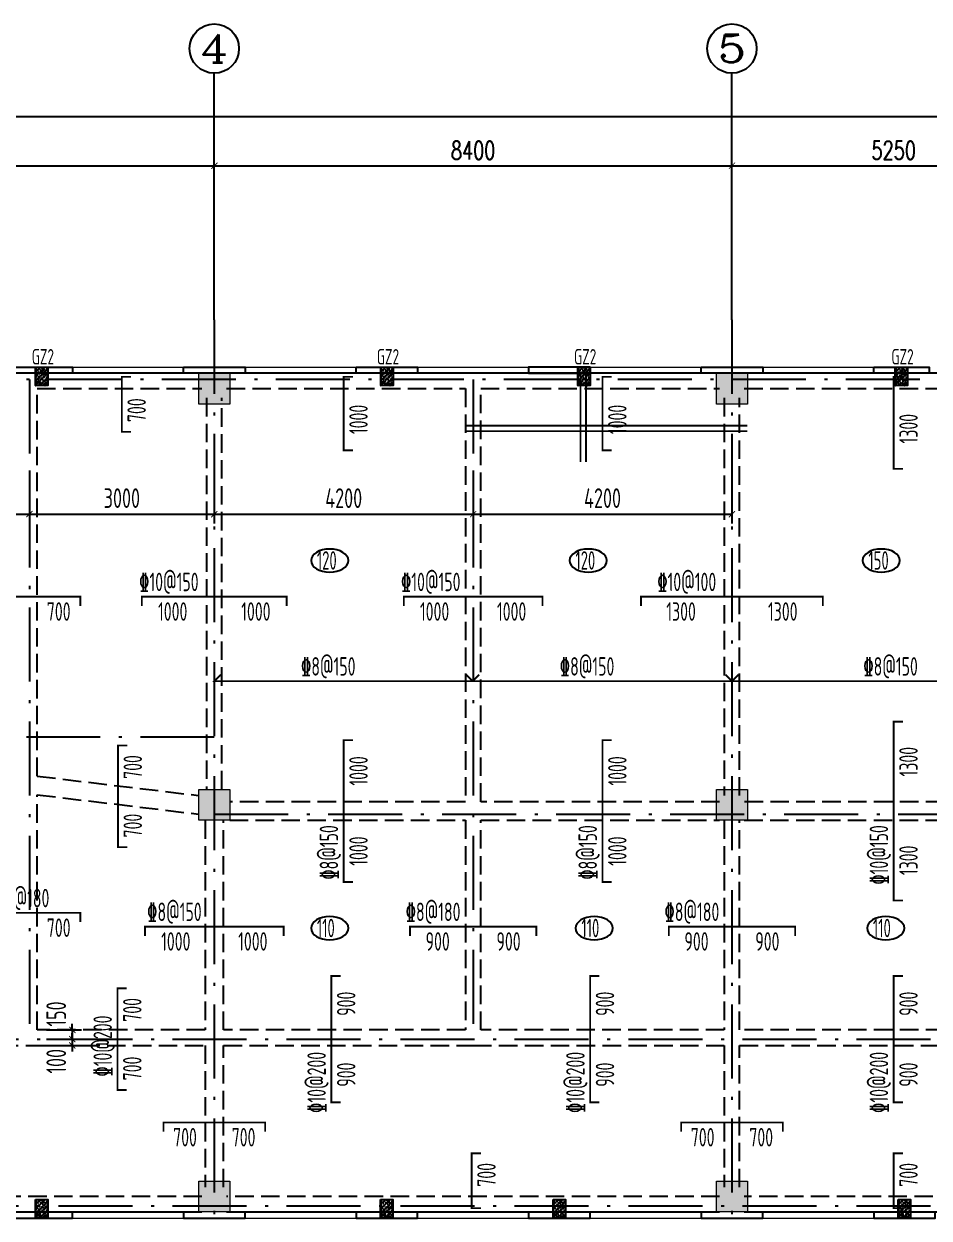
# Model space of a CAD drawing. Extents: x 169490 to 7584583, y -2399407 to 1374371.
# Drawn here: x 621906 to 636596, y 660840 to 680206 of the extents above; entities that cross this region are included whole.
import ezdxf
from ezdxf.enums import TextEntityAlignment as Align

# ---------------------------------------------------------------- set-up
doc = ezdxf.new("R2010")
doc.units = 0
doc.header["$LTSCALE"] = 100
for name, pattern in [('CENTER', [8, 5, -1, 1, -1]), ('D3轴线点划线', [18.5, 12, -3, 0.5, -3]), ('H3普通虚线', [4.2, 3, -1.2])]:
    doc.linetypes.add(name, pattern=pattern)
doc.layers.get('0').update_dxf_attribs({"linetype": 'CONTINUOUS'})
doc.layers.get('DEFPOINTS').update_dxf_attribs({"linetype": 'CONTINUOUS'})
for name, color, linetype in [('AXIS', 3, 'CONTINUOUS'), ('AXIS_TEXT', 4, 'CONTINUOUS'), ('C-AXIS(轴号)', 3, 'CONTINUOUS'), ('C-AXIS-T(字)', 7, 'CONTINUOUS'), ('C-DOTE', 8, 'D3轴线点划线'), ('FSK_FREIN', 2, 'CONTINUOUS'), ('FSK_FTEXT', 4, 'CONTINUOUS'), ('FSK_ZREIN', 1, 'CONTINUOUS'), ('FSK_ZTEXT', 3, 'CONTINUOUS'), ('GJ', 6, 'CONTINUOUS'), ('GZ', 220, 'CENTER'), ('S-BEAM-LINE1', 4, 'CONTINUOUS'), ('S-BEAM-LINE2', 4, 'H3普通虚线'), ('S-COLU-HATCH', 251, 'CONTINUOUS'), ('S-SLAB-DIM', 92, 'CONTINUOUS'), ('板厚度', 2, 'CONTINUOUS'), ('线脚', 30, 'CONTINUOUS')]:
    doc.layers.add(name, color=color, linetype=linetype)
doc.layers.add('S-COLU-LINE1', color=6, linetype='CONTINUOUS', lineweight=18)
doc.layers.add('平面-看线', color=45, linetype='CONTINUOUS', lineweight=15)
doc.styles.add('_TCH_AXIS', font='COMPLEX', dxfattribs={"bigfont": 'GBCBIG'})
doc.styles.add('_TCH_DIM_T3', font='SIMPLEX.shx', dxfattribs={"width": 0.705882, "bigfont": 'GBCBIG.shx'})
doc.styles.add('BW_Rein', font='Tssdeng.shx', dxfattribs={"width": 0.7, "bigfont": 'hztxt.shx'})
doc.styles.add('COMPLEX', font='COMPLEX')
doc.styles.add('TSSD_Bold', font='tssdeng2.shx', dxfattribs={"width": 0.7, "bigfont": 'china.shx'})
doc.styles.add('TSSD_Dimension', font='Tssdeng.shx', dxfattribs={"width": 0.7, "bigfont": 'tssdchn.shx'})
doc.styles.add('TSSD_REIN', font='tssdeng.shx', dxfattribs={"width": 0.7, "bigfont": 'hztxt.shx'})
doc.dimstyles.new('_TCH_ARCH&&100', dxfattribs={"dimtxt": 297.5, "dimasz": 100, "dimexe": 250, "dimexo": 300, "dimgap": 100, "dimtad": 1, "dimdec": 0, "dimzin": 0, "dimdsep": 46, "dimtxsty": '_TCH_DIM_T3', "dimblk": 'ARCHTICK', "dimcen": 0.09, "dimclrt": 7, "dimazin": 2, "dimtfac": 1, "dimtdec": 0, "dimtix": 1, "dimtmove": 2, "dimatfit": 3, "dimfxl": 1, "dimtolj": 1, "dimtzin": 0, "dimarcsym": 0})
doc.dimstyles.new('TSSD_100_100$0', dxfattribs={"dimtxt": 320, "dimasz": 100, "dimexe": 150, "dimexo": 150, "dimgap": 100, "dimtad": 1, "dimdec": 0, "dimzin": 0, "dimdsep": 46, "dimtxsty": 'TSSD_Dimension', "dimblk": 'ARCHTICK', "dimcen": 0, "dimclrt": 7, "dimadec": 1, "dimazin": 0, "dimtfac": 1, "dimtdec": 0, "dimtix": 1, "dimtmove": 2, "dimatfit": 3, "dimldrblk": '_TSDBK', "dimfxl": 1, "dimtolj": 1, "dimtzin": 0, "dimarcsym": 0})

# ---------------------------------------------------------------- blocks, each defined once
blk = doc.blocks.new('_ARCHTICK')
at = {"const_width": 0.15}
blk.add_lwpolyline([(-0.5, -0.5), (0.5, 0.5)], dxfattribs=at)
blk = doc.blocks.new('*D1370')
at = {"layer": 'AXIS', "color": 0, "lineweight": -2, "transparency": 16777216}
for p, q in [((607996, 675706), (607996, 678956)), ((679896, 675706), (679896, 678956)), ((607996, 678706), (679896, 678706))]:
    blk.add_line(p, q, dxfattribs=at)
at = {"layer": 'DEFPOINTS', "color": 0, "transparency": 16777216}
for p in [(679896, 678706), (607996, 675406), (679896, 675406)]:
    blk.add_point(p, dxfattribs=at)
at = {"layer": 'AXIS', "color": 0, "lineweight": -2, "transparency": 16777216, "xscale": 100, "yscale": 100, "zscale": 100, "rotation": 180}
blk.add_blockref('_ARCHTICK', (607996, 678706), dxfattribs=at)
at = {"layer": 'AXIS', "color": 0, "lineweight": -2, "transparency": 16777216, "xscale": 100, "yscale": 100, "zscale": 100}
blk.add_blockref('_ARCHTICK', (679896, 678706), dxfattribs=at)
at = {"layer": 'AXIS', "color": 7, "transparency": 16777216, "insert": (643946, 678955), "char_height": 297.5, "attachment_point": 5, "style": '_TCH_DIM_T3'}
blk.add_mtext('\\A1;71900', dxfattribs=at)
blk = doc.blocks.new('*D1373')
at = {"layer": 'AXIS', "color": 0, "lineweight": -2, "transparency": 16777216}
for p, q in [((616596, 675706), (616596, 678156)), ((624996, 675706), (624996, 678156)), ((616596, 677906), (624996, 677906))]:
    blk.add_line(p, q, dxfattribs=at)
at = {"layer": 'DEFPOINTS', "color": 0, "transparency": 16777216}
for p in [(624996, 677906), (616596, 675406), (624996, 675406)]:
    blk.add_point(p, dxfattribs=at)
at = {"layer": 'AXIS', "color": 0, "lineweight": -2, "transparency": 16777216, "xscale": 100, "yscale": 100, "zscale": 100, "rotation": 180}
blk.add_blockref('_ARCHTICK', (616596, 677906), dxfattribs=at)
at = {"layer": 'AXIS', "color": 0, "lineweight": -2, "transparency": 16777216, "xscale": 100, "yscale": 100, "zscale": 100}
blk.add_blockref('_ARCHTICK', (624996, 677906), dxfattribs=at)
at = {"layer": 'AXIS', "color": 7, "transparency": 16777216, "insert": (620796, 678155), "char_height": 297.5, "attachment_point": 5, "style": '_TCH_DIM_T3'}
blk.add_mtext('\\A1;8400', dxfattribs=at)
blk = doc.blocks.new('*D1374')
at = {"layer": 'AXIS', "color": 0, "lineweight": -2, "transparency": 16777216}
for p, q in [((624996, 675706), (624996, 678156)), ((633396, 675706), (633396, 678156)), ((624996, 677906), (633396, 677906))]:
    blk.add_line(p, q, dxfattribs=at)
at = {"layer": 'DEFPOINTS', "color": 0, "transparency": 16777216}
for p in [(633396, 677906), (624996, 675406), (633396, 675406)]:
    blk.add_point(p, dxfattribs=at)
at = {"layer": 'AXIS', "color": 0, "lineweight": -2, "transparency": 16777216, "xscale": 100, "yscale": 100, "zscale": 100, "rotation": 180}
blk.add_blockref('_ARCHTICK', (624996, 677906), dxfattribs=at)
at = {"layer": 'AXIS', "color": 0, "lineweight": -2, "transparency": 16777216, "xscale": 100, "yscale": 100, "zscale": 100}
blk.add_blockref('_ARCHTICK', (633396, 677906), dxfattribs=at)
at = {"layer": 'AXIS', "color": 7, "transparency": 16777216, "insert": (629196, 678155), "char_height": 297.5, "attachment_point": 5, "style": '_TCH_DIM_T3'}
blk.add_mtext('\\A1;8400', dxfattribs=at)
blk = doc.blocks.new('*D1375')
at = {"layer": 'AXIS', "color": 0, "lineweight": -2, "transparency": 16777216}
for p, q in [((633396, 675706), (633396, 678156)), ((638646, 675706), (638646, 678156)), ((633396, 677906), (638646, 677906))]:
    blk.add_line(p, q, dxfattribs=at)
at = {"layer": 'DEFPOINTS', "color": 0, "transparency": 16777216}
for p in [(638646, 677906), (633396, 675406), (638646, 675406)]:
    blk.add_point(p, dxfattribs=at)
at = {"layer": 'AXIS', "color": 0, "lineweight": -2, "transparency": 16777216, "xscale": 100, "yscale": 100, "zscale": 100, "rotation": 180}
blk.add_blockref('_ARCHTICK', (633396, 677906), dxfattribs=at)
at = {"layer": 'AXIS', "color": 0, "lineweight": -2, "transparency": 16777216, "xscale": 100, "yscale": 100, "zscale": 100}
blk.add_blockref('_ARCHTICK', (638646, 677906), dxfattribs=at)
at = {"layer": 'AXIS', "color": 7, "transparency": 16777216, "insert": (636021, 678155), "char_height": 297.5, "attachment_point": 5, "style": '_TCH_DIM_T3'}
blk.add_mtext('\\A1;5250', dxfattribs=at)
blk = doc.blocks.new('_AXISO')
blk.add_circle((0, 0), 0.5)
at = {"layer": 'AXIS_TEXT', "style": 'COMPLEX', "width": 1.041667}
blk.add_attdef('A', text='', height=0.56, dxfattribs=at).set_placement((-0.25, -0.28), (0.25, -0.28), align=Align.FIT)
blk = doc.blocks.new('*D1419')
at = {"layer": 'DEFPOINTS', "color": 0, "ltscale": 10, "transparency": 16777216}
for p in [(622121, 663742), (622121, 663642), (622691, 663642)]:
    blk.add_point(p, dxfattribs=at)
at = {"layer": 'S-SLAB-DIM', "color": 0, "lineweight": -2, "ltscale": 10, "transparency": 16777216}
for p, q in [((622271, 663742), (622841, 663742)), ((622691, 663742), (622691, 663842)), ((622691, 663742), (622691, 663642)), ((622271, 663642), (622841, 663642)), ((622691, 663642), (622691, 663542))]:
    blk.add_line(p, q, dxfattribs=at)
at = {"layer": 'S-SLAB-DIM', "color": 0, "lineweight": -2, "ltscale": 10, "transparency": 16777216, "xscale": 100, "yscale": 100, "zscale": 100}
for p, rotation in [((622691, 663742), 270), ((622691, 663642), 90)]:
    blk.add_blockref('_ARCHTICK', p, dxfattribs=dict(at, rotation=rotation))
at = {"layer": 'S-SLAB-DIM', "color": 7, "ltscale": 10, "transparency": 16777216, "insert": (622431, 663384), "char_height": 320, "attachment_point": 5, "rotation": 90, "style": 'TSSD_Dimension'}
blk.add_mtext('\\A1;100', dxfattribs=at)
blk = doc.blocks.new('_TSDBK')
blk.add_line((-1, 0), (0, 0))
at = {"const_width": 0.5}
blk.add_lwpolyline([(-0.7, -0.7), (0.7, 0.7)], dxfattribs=at)
blk = doc.blocks.new('*D1420')
at = {"layer": 'DEFPOINTS', "color": 0, "ltscale": 10, "transparency": 16777216}
for p in [(622121, 663892), (622121, 663742), (622691, 663742)]:
    blk.add_point(p, dxfattribs=at)
at = {"layer": 'S-SLAB-DIM', "color": 0, "lineweight": -2, "ltscale": 10, "transparency": 16777216}
for p, q in [((622271, 663892), (622841, 663892)), ((622691, 663892), (622691, 663992)), ((622691, 663892), (622691, 663742)), ((622271, 663742), (622841, 663742)), ((622691, 663742), (622691, 663642))]:
    blk.add_line(p, q, dxfattribs=at)
at = {"layer": 'S-SLAB-DIM', "color": 0, "lineweight": -2, "ltscale": 10, "transparency": 16777216, "xscale": 100, "yscale": 100, "zscale": 100}
for p, rotation in [((622691, 663892), 270), ((622691, 663742), 90)]:
    blk.add_blockref('_ARCHTICK', p, dxfattribs=dict(at, rotation=rotation))
at = {"layer": 'S-SLAB-DIM', "color": 7, "ltscale": 10, "transparency": 16777216, "insert": (622431, 664150), "char_height": 320, "attachment_point": 5, "rotation": 90, "style": 'TSSD_Dimension'}
blk.add_mtext('\\A1;150', dxfattribs=at)
blk = doc.blocks.new('*D1421')
at = {"layer": 'DEFPOINTS', "color": 0, "ltscale": 10, "transparency": 16777216}
for p in [(629196, 673113), (633396, 673113), (633396, 672255)]:
    blk.add_point(p, dxfattribs=at)
at = {"layer": 'S-SLAB-DIM', "color": 0, "lineweight": -2, "ltscale": 10, "transparency": 16777216}
for p, q in [((629196, 672963), (629196, 672105)), ((633396, 672963), (633396, 672105)), ((629196, 672255), (633396, 672255))]:
    blk.add_line(p, q, dxfattribs=at)
at = {"layer": 'S-SLAB-DIM', "color": 0, "lineweight": -2, "ltscale": 10, "transparency": 16777216, "xscale": 100, "yscale": 100, "zscale": 100, "rotation": 180}
blk.add_blockref('_ARCHTICK', (629196, 672255), dxfattribs=at)
at = {"layer": 'S-SLAB-DIM', "color": 0, "lineweight": -2, "ltscale": 10, "transparency": 16777216, "xscale": 100, "yscale": 100, "zscale": 100}
blk.add_blockref('_ARCHTICK', (633396, 672255), dxfattribs=at)
at = {"layer": 'S-SLAB-DIM', "color": 7, "ltscale": 10, "transparency": 16777216, "insert": (631296, 672515), "char_height": 320, "attachment_point": 5, "style": 'TSSD_Dimension'}
blk.add_mtext('\\A1;4200', dxfattribs=at)
blk = doc.blocks.new('*D1422')
at = {"layer": 'DEFPOINTS', "color": 0, "ltscale": 10, "transparency": 16777216}
for p in [(624996, 673113), (629196, 673113), (629196, 672255)]:
    blk.add_point(p, dxfattribs=at)
at = {"layer": 'S-SLAB-DIM', "color": 0, "lineweight": -2, "ltscale": 10, "transparency": 16777216}
for p, q in [((624996, 672963), (624996, 672105)), ((629196, 672963), (629196, 672105)), ((624996, 672255), (629196, 672255))]:
    blk.add_line(p, q, dxfattribs=at)
at = {"layer": 'S-SLAB-DIM', "color": 0, "lineweight": -2, "ltscale": 10, "transparency": 16777216, "xscale": 100, "yscale": 100, "zscale": 100, "rotation": 180}
blk.add_blockref('_ARCHTICK', (624996, 672255), dxfattribs=at)
at = {"layer": 'S-SLAB-DIM', "color": 0, "lineweight": -2, "ltscale": 10, "transparency": 16777216, "xscale": 100, "yscale": 100, "zscale": 100}
blk.add_blockref('_ARCHTICK', (629196, 672255), dxfattribs=at)
at = {"layer": 'S-SLAB-DIM', "color": 7, "ltscale": 10, "transparency": 16777216, "insert": (627096, 672515), "char_height": 320, "attachment_point": 5, "style": 'TSSD_Dimension'}
blk.add_mtext('\\A1;4200', dxfattribs=at)
blk = doc.blocks.new('*D1423')
at = {"layer": 'DEFPOINTS', "color": 0, "ltscale": 10, "transparency": 16777216}
for p in [(621996, 673113), (624996, 673113), (624996, 672255)]:
    blk.add_point(p, dxfattribs=at)
at = {"layer": 'S-SLAB-DIM', "color": 0, "lineweight": -2, "ltscale": 10, "transparency": 16777216}
for p, q in [((621996, 672963), (621996, 672105)), ((624996, 672963), (624996, 672105)), ((621996, 672255), (624996, 672255))]:
    blk.add_line(p, q, dxfattribs=at)
at = {"layer": 'S-SLAB-DIM', "color": 0, "lineweight": -2, "ltscale": 10, "transparency": 16777216, "xscale": 100, "yscale": 100, "zscale": 100, "rotation": 180}
blk.add_blockref('_ARCHTICK', (621996, 672255), dxfattribs=at)
at = {"layer": 'S-SLAB-DIM', "color": 0, "lineweight": -2, "ltscale": 10, "transparency": 16777216, "xscale": 100, "yscale": 100, "zscale": 100}
blk.add_blockref('_ARCHTICK', (624996, 672255), dxfattribs=at)
at = {"layer": 'S-SLAB-DIM', "color": 7, "ltscale": 10, "transparency": 16777216, "insert": (623496, 672515), "char_height": 320, "attachment_point": 5, "style": 'TSSD_Dimension'}
blk.add_mtext('\\A1;3000', dxfattribs=at)
blk = doc.blocks.new('*D1424')
at = {"layer": 'DEFPOINTS', "color": 0, "ltscale": 10, "transparency": 16777216}
for p in [(618996, 673113), (621996, 673113), (621996, 672255)]:
    blk.add_point(p, dxfattribs=at)
at = {"layer": 'S-SLAB-DIM', "color": 0, "lineweight": -2, "ltscale": 10, "transparency": 16777216}
for p, q in [((618996, 672963), (618996, 672105)), ((621996, 672963), (621996, 672105)), ((618996, 672255), (621996, 672255))]:
    blk.add_line(p, q, dxfattribs=at)
at = {"layer": 'S-SLAB-DIM', "color": 0, "lineweight": -2, "ltscale": 10, "transparency": 16777216, "xscale": 100, "yscale": 100, "zscale": 100, "rotation": 180}
blk.add_blockref('_ARCHTICK', (618996, 672255), dxfattribs=at)
at = {"layer": 'S-SLAB-DIM', "color": 0, "lineweight": -2, "ltscale": 10, "transparency": 16777216, "xscale": 100, "yscale": 100, "zscale": 100}
blk.add_blockref('_ARCHTICK', (621996, 672255), dxfattribs=at)
at = {"layer": 'S-SLAB-DIM', "color": 7, "ltscale": 10, "transparency": 16777216, "insert": (620496, 672515), "char_height": 320, "attachment_point": 5, "style": 'TSSD_Dimension'}
blk.add_mtext('\\A1;3000', dxfattribs=at)

msp = doc.modelspace()

# ---------------------------------------------------------------- hatches: boundary and pattern name
at = {"layer": 'GZ', "linetype": 'ByBlock'}
h = msp.add_hatch(dxfattribs=at)
h.set_pattern_fill('ARMORED', color=2, scale=10, style=0)
h.set_pattern_definition([(50, (-1022525.9, 1152247.05), (71.7260183, -6.2752135), [7.5, -82.5]), (355, (-1022525.9, 1152247.05), (-13.8751334, 75.2192134), [6, -66]), (100.4514, (-1022519.92, 1152246.53), (57.8509382, 68.9439542), [6.374019, -70.1142112]), (46.1842, (-1022525.9, 1152267.05), (106.724105, -16.5519014), [11.25, -123.75]), (96.6356, (-1022517, 1152265.67), (93.4662706, 97.411787), [9.561029, -105.1713]), (351.1842, (-1022525.9, 1152267.05), (93.4661945, 97.41186), [9, -99]), (21, (-1022515.9, 1152262.05), (59.6907052, -40.261889), [7.5, -82.5]), (326, (-1022515.9, 1152262.05), (24.3315332, 72.5150045), [6, -66]), (71.4514, (-1022510.924, 1152258.696), (84.0222629, 32.2530497), [6.374019, -70.1142112]), (37.5, (-1022525.898, 1152247.052), (1.21598553, 33.2893854), [0, -65.2, 0, -67, 0, -66.25]), (7.5, (-1022525.898, 1152247.05), (26.30695374, 39.4411712), [0, -38.2, 0, -63.7, 0, -25.25]), (327.5, (-1022548.198, 1152247.052), (53.3822436, -2.25548717), [0, -25, 0, -78, 0, -103.5]), (317.5, (-1022558.2, 1152247.05), (58.3186169, 10.0104982), [0, -32.5, 0, -51.8, 0, -73.5]), (45, (-1022525.9, 1152247.05), (-35.355339, 35.355339), [])])
h.paths.add_polyline_path([(622095.7, 674641.7), (622095.7, 674341.7), (622295.7, 674341.7), (622295.7, 674641.7)])
h = msp.add_hatch(dxfattribs=at)
h.set_pattern_fill('ARMORED', color=2, scale=10, style=0)
h.set_pattern_definition([(50, (-1016925.9, 1152247.05), (71.7260183, -6.2752135), [7.5, -82.5]), (355, (-1016925.9, 1152247.05), (-13.8751334, 75.2192134), [6, -66]), (100.4514, (-1016919.92, 1152246.53), (57.8509382, 68.9439542), [6.374019, -70.1142112]), (46.1842, (-1016925.9, 1152267.05), (106.724105, -16.5519014), [11.25, -123.75]), (96.6356, (-1016917, 1152265.67), (93.4662706, 97.411787), [9.561029, -105.1713]), (351.1842, (-1016925.9, 1152267.05), (93.4661945, 97.41186), [9, -99]), (21, (-1016915.9, 1152262.05), (59.6907052, -40.261889), [7.5, -82.5]), (326, (-1016915.9, 1152262.05), (24.3315332, 72.5150045), [6, -66]), (71.4514, (-1016910.924, 1152258.696), (84.0222629, 32.2530497), [6.374019, -70.1142112]), (37.5, (-1016925.898, 1152247.052), (1.21598553, 33.2893854), [0, -65.2, 0, -67, 0, -66.25]), (7.5, (-1016925.898, 1152247.05), (26.30695374, 39.4411712), [0, -38.2, 0, -63.7, 0, -25.25]), (327.5, (-1016948.198, 1152247.052), (53.3822436, -2.25548717), [0, -25, 0, -78, 0, -103.5]), (317.5, (-1016958.2, 1152247.05), (58.3186169, 10.0104982), [0, -32.5, 0, -51.8, 0, -73.5]), (45, (-1016925.9, 1152247.05), (-35.355339, 35.355339), [])])
h.paths.add_polyline_path([(627695.7, 674641.7), (627695.7, 674341.7), (627895.7, 674341.7), (627895.7, 674641.7)])
h = msp.add_hatch(dxfattribs=at)
h.set_pattern_fill('ARMORED', color=2, scale=10, style=0)
h.set_pattern_definition([(50, (-1013725.843, 1152247.05), (71.7260183, -6.2752135), [7.5, -82.5]), (355, (-1013725.84, 1152247.05), (-13.8751334, 75.2192134), [6, -66]), (100.4514, (-1013719.866, 1152246.53), (57.8509382, 68.9439542), [6.374019, -70.1142112]), (46.1842, (-1013725.84, 1152267.05), (106.724105, -16.5519014), [11.25, -123.75]), (96.6356, (-1013716.95, 1152265.67), (93.4662706, 97.411787), [9.561029, -105.1713]), (351.1842, (-1013725.84, 1152267.05), (93.4661945, 97.41186), [9, -99]), (21, (-1013715.843, 1152262.05), (59.6907052, -40.261889), [7.5, -82.5]), (326, (-1013715.84, 1152262.05), (24.3315332, 72.5150045), [6, -66]), (71.4514, (-1013710.87, 1152258.696), (84.0222629, 32.2530497), [6.374019, -70.1142112]), (37.5, (-1013725.843, 1152247.052), (1.21598553, 33.2893854), [0, -65.2, 0, -67, 0, -66.25]), (7.5, (-1013725.843, 1152247.05), (26.30695374, 39.4411712), [0, -38.2, 0, -63.7, 0, -25.25]), (327.5, (-1013748.143, 1152247.052), (53.3822436, -2.25548717), [0, -25, 0, -78, 0, -103.5]), (317.5, (-1013758.143, 1152247.05), (58.3186169, 10.0104982), [0, -32.5, 0, -51.8, 0, -73.5]), (45, (-1013725.843, 1152247.05), (-35.355339, 35.355339), [])])
h.paths.add_polyline_path([(630895.8, 674641.7), (630895.8, 674341.7), (631095.8, 674341.7), (631095.8, 674641.7)])
h = msp.add_hatch(dxfattribs=at)
h.set_pattern_fill('ARMORED', color=2, scale=10, style=0)
h.set_pattern_definition([(50, (-1008575.9, 1152247.05), (71.7260183, -6.2752135), [7.5, -82.5]), (355, (-1008575.9, 1152247.05), (-13.8751334, 75.2192134), [6, -66]), (100.4514, (-1008569.92, 1152246.53), (57.8509382, 68.9439542), [6.374019, -70.1142112]), (46.1842, (-1008575.9, 1152267.05), (106.724105, -16.5519014), [11.25, -123.75]), (96.6356, (-1008567, 1152265.67), (93.4662706, 97.411787), [9.561029, -105.1713]), (351.1842, (-1008575.9, 1152267.05), (93.4661945, 97.41186), [9, -99]), (21, (-1008565.9, 1152262.05), (59.6907052, -40.261889), [7.5, -82.5]), (326, (-1008565.9, 1152262.05), (24.3315332, 72.5150045), [6, -66]), (71.4514, (-1008560.924, 1152258.696), (84.0222629, 32.2530497), [6.374019, -70.1142112]), (37.5, (-1008575.898, 1152247.052), (1.21598553, 33.2893854), [0, -65.2, 0, -67, 0, -66.25]), (7.5, (-1008575.898, 1152247.05), (26.30695374, 39.4411712), [0, -38.2, 0, -63.7, 0, -25.25]), (327.5, (-1008598.198, 1152247.052), (53.3822436, -2.25548717), [0, -25, 0, -78, 0, -103.5]), (317.5, (-1008608.2, 1152247.05), (58.3186169, 10.0104982), [0, -32.5, 0, -51.8, 0, -73.5]), (45, (-1008575.9, 1152247.05), (-35.355339, 35.355339), [])])
h.paths.add_polyline_path([(636045.7, 674641.7), (636045.7, 674341.7), (636245.7, 674341.7), (636245.7, 674641.7)])
h = msp.add_hatch(dxfattribs=at)
h.set_pattern_fill('ARMORED', color=2, scale=10, style=0)
h.set_pattern_definition([(50, (-1022525.9, 1138747.05), (71.7260183, -6.2752135), [7.5, -82.5]), (355, (-1022525.9, 1138747.05), (-13.8751334, 75.2192134), [6, -66]), (100.4514, (-1022519.92, 1138746.53), (57.8509382, 68.9439542), [6.374019, -70.1142112]), (46.1842, (-1022525.9, 1138767.05), (106.724105, -16.5519014), [11.25, -123.75]), (96.6356, (-1022517, 1138765.67), (93.4662706, 97.411787), [9.561029, -105.1713]), (351.1842, (-1022525.9, 1138767.05), (93.4661945, 97.41186), [9, -99]), (21, (-1022515.9, 1138762.05), (59.6907052, -40.261889), [7.5, -82.5]), (326, (-1022515.9, 1138762.05), (24.3315332, 72.5150045), [6, -66]), (71.4514, (-1022510.924, 1138758.696), (84.0222629, 32.2530497), [6.374019, -70.1142112]), (37.5, (-1022525.898, 1138747.052), (1.21598553, 33.2893854), [0, -65.2, 0, -67, 0, -66.25]), (7.5, (-1022525.898, 1138747.05), (26.30695374, 39.4411712), [0, -38.2, 0, -63.7, 0, -25.25]), (327.5, (-1022548.198, 1138747.052), (53.3822436, -2.25548717), [0, -25, 0, -78, 0, -103.5]), (317.5, (-1022558.2, 1138747.05), (58.3186169, 10.0104982), [0, -32.5, 0, -51.8, 0, -73.5]), (45, (-1022525.9, 1138747.05), (-35.355339, 35.355339), [])])
h.paths.add_polyline_path([(622095.7, 661141.7), (622095.7, 660841.7), (622295.7, 660841.7), (622295.7, 661141.7)])
h = msp.add_hatch(dxfattribs=at)
h.set_pattern_fill('ARMORED', color=2, scale=10, style=0)
h.set_pattern_definition([(50, (-1016926.12, 1138747.05), (71.7260183, -6.2752135), [7.5, -82.5]), (355, (-1016926.12, 1138747.05), (-13.8751334, 75.2192134), [6, -66]), (100.4514, (-1016920.14, 1138746.53), (57.8509382, 68.9439542), [6.374019, -70.1142112]), (46.1842, (-1016926.12, 1138767.05), (106.724105, -16.5519014), [11.25, -123.75]), (96.6356, (-1016917.23, 1138765.67), (93.4662706, 97.411787), [9.561029, -105.1713]), (351.1842, (-1016926.12, 1138767.05), (93.4661945, 97.41186), [9, -99]), (21, (-1016916.12, 1138762.05), (59.6907052, -40.261889), [7.5, -82.5]), (326, (-1016916.12, 1138762.05), (24.3315332, 72.5150045), [6, -66]), (71.4514, (-1016911.145, 1138758.696), (84.0222629, 32.2530497), [6.374019, -70.1142112]), (37.5, (-1016926.12, 1138747.052), (1.21598553, 33.2893854), [0, -65.2, 0, -67, 0, -66.25]), (7.5, (-1016926.12, 1138747.05), (26.30695374, 39.4411712), [0, -38.2, 0, -63.7, 0, -25.25]), (327.5, (-1016948.42, 1138747.052), (53.3822436, -2.25548717), [0, -25, 0, -78, 0, -103.5]), (317.5, (-1016958.42, 1138747.05), (58.3186169, 10.0104982), [0, -32.5, 0, -51.8, 0, -73.5]), (45, (-1016926.12, 1138747.05), (-35.355339, 35.355339), [])])
h.paths.add_polyline_path([(627695.5, 661141.7), (627695.5, 660841.7), (627895.5, 660841.7), (627895.5, 661141.7)])
h = msp.add_hatch(dxfattribs=at)
h.set_pattern_fill('ARMORED', color=2, scale=10, style=0)
h.set_pattern_definition([(50, (-1014126.11, 1138747.05), (71.7260183, -6.2752135), [7.5, -82.5]), (355, (-1014126.11, 1138747.05), (-13.8751334, 75.2192134), [6, -66]), (100.4514, (-1014120.13, 1138746.53), (57.8509382, 68.9439542), [6.374019, -70.1142112]), (46.1842, (-1014126.11, 1138767.05), (106.724105, -16.5519014), [11.25, -123.75]), (96.6356, (-1014117.22, 1138765.67), (93.4662706, 97.411787), [9.561029, -105.1713]), (351.1842, (-1014126.11, 1138767.05), (93.4661945, 97.41186), [9, -99]), (21, (-1014116.11, 1138762.05), (59.6907052, -40.261889), [7.5, -82.5]), (326, (-1014116.11, 1138762.05), (24.3315332, 72.5150045), [6, -66]), (71.4514, (-1014111.136, 1138758.696), (84.0222629, 32.2530497), [6.374019, -70.1142112]), (37.5, (-1014126.11, 1138747.052), (1.21598553, 33.2893854), [0, -65.2, 0, -67, 0, -66.25]), (7.5, (-1014126.11, 1138747.05), (26.30695374, 39.4411712), [0, -38.2, 0, -63.7, 0, -25.25]), (327.5, (-1014148.41, 1138747.052), (53.3822436, -2.25548717), [0, -25, 0, -78, 0, -103.5]), (317.5, (-1014158.41, 1138747.05), (58.3186169, 10.0104982), [0, -32.5, 0, -51.8, 0, -73.5]), (45, (-1014126.11, 1138747.05), (-35.355339, 35.355339), [])])
h.paths.add_polyline_path([(630495.5, 661141.7), (630495.5, 660841.7), (630695.5, 660841.7), (630695.5, 661141.7)])
h = msp.add_hatch(dxfattribs=at)
h.set_pattern_fill('ARMORED', color=2, scale=10, style=0)
h.set_pattern_definition([(50, (-1008525.9, 1138747.05), (71.7260183, -6.2752135), [7.5, -82.5]), (355, (-1008525.9, 1138747.05), (-13.8751334, 75.2192134), [6, -66]), (100.4514, (-1008519.92, 1138746.53), (57.8509382, 68.9439542), [6.374019, -70.1142112]), (46.1842, (-1008525.9, 1138767.05), (106.724105, -16.5519014), [11.25, -123.75]), (96.6356, (-1008517, 1138765.67), (93.4662706, 97.411787), [9.561029, -105.1713]), (351.1842, (-1008525.9, 1138767.05), (93.4661945, 97.41186), [9, -99]), (21, (-1008515.9, 1138762.05), (59.6907052, -40.261889), [7.5, -82.5]), (326, (-1008515.9, 1138762.05), (24.3315332, 72.5150045), [6, -66]), (71.4514, (-1008510.924, 1138758.696), (84.0222629, 32.2530497), [6.374019, -70.1142112]), (37.5, (-1008525.898, 1138747.052), (1.21598553, 33.2893854), [0, -65.2, 0, -67, 0, -66.25]), (7.5, (-1008525.898, 1138747.05), (26.30695374, 39.4411712), [0, -38.2, 0, -63.7, 0, -25.25]), (327.5, (-1008548.198, 1138747.052), (53.3822436, -2.25548717), [0, -25, 0, -78, 0, -103.5]), (317.5, (-1008558.2, 1138747.05), (58.3186169, 10.0104982), [0, -32.5, 0, -51.8, 0, -73.5]), (45, (-1008525.9, 1138747.05), (-35.355339, 35.355339), [])])
h.paths.add_polyline_path([(636095.7, 661141.7), (636095.7, 660841.7), (636295.7, 660841.7), (636295.7, 661141.7)])
at = {"layer": 'S-COLU-HATCH', "ltscale": 10}
h = msp.add_hatch(color=256, dxfattribs=at)
h.dxf.hatch_style = 1
h.paths.add_polyline_path([(624745.7, 674541.7), (625245.7, 674541.7), (625245.7, 674041.7), (624745.7, 674041.7)])
h = msp.add_hatch(color=256, dxfattribs=at)
h.dxf.hatch_style = 1
h.paths.add_polyline_path([(633145.7, 674541.7), (633645.7, 674541.7), (633645.7, 674041.7), (633145.7, 674041.7)])
h = msp.add_hatch(color=256, dxfattribs=at)
h.dxf.hatch_style = 1
h.paths.add_polyline_path([(624745.7, 667791.7), (625245.7, 667791.7), (625245.7, 667291.7), (624745.7, 667291.7)])
h = msp.add_hatch(color=256, dxfattribs=at)
h.dxf.hatch_style = 1
h.paths.add_polyline_path([(633145.7, 667791.7), (633645.7, 667791.7), (633645.7, 667291.7), (633145.7, 667291.7)])
h = msp.add_hatch(color=256, dxfattribs=at)
h.dxf.hatch_style = 1
h.paths.add_polyline_path([(624745.7, 661441.7), (625245.7, 661441.7), (625245.7, 660941.7), (624745.7, 660941.7)])
h = msp.add_hatch(color=256, dxfattribs=at)
h.dxf.hatch_style = 1
h.paths.add_polyline_path([(633145.7, 661441.7), (633645.7, 661441.7), (633645.7, 660941.7), (633145.7, 660941.7)])

# ---------------------------------------------------------------- linework, layer by layer
at = {"layer": 'C-AXIS(轴号)'}
for p, q in [((624995.7, 675405.9), (624995.7, 679405.9)), ((633395.7, 675405.9), (633395.7, 679405.9))]:
    msp.add_line(p, q, dxfattribs=at)
at = {"layer": 'C-DOTE'}
for p, q in [((624995.7, 675405.9), (624995.7, 658841.9)), ((633395.7, 675405.9), (633395.7, 658841.9)), ((641995.7, 674441.7), (605819.4, 674441.7)), ((621995.7, 674441.7), (621995.7, 663741.7)), ((629195.7, 674441.7), (629195.7, 663741.7)), ((624995.7, 668641.7), (605819.4, 668641.7)), ((624995.7, 667391.7), (683595.7, 667391.7)), ((605819.4, 663741.7), (641995.7, 663741.7)), ((605819.4, 661041.7), (683595.7, 661041.7))]:
    msp.add_line(p, q, dxfattribs=at)
at = {"layer": 'FSK_FREIN', "color": 1, "const_width": 30}
for points in [[(623645.8, 673591.7), (623495.8, 673591.7), (623495.8, 674481.7), (623645.8, 674481.7)], [(627245.8, 673291.7), (627095.8, 673291.7), (627095.8, 674481.7), (627245.8, 674481.7)], [(631445.8, 673291.7), (631295.8, 673291.7), (631295.8, 674481.7), (631445.8, 674481.7)], [(636170.8, 672991.7), (636020.8, 672991.7), (636020.8, 674481.7), (636170.8, 674481.7)], [(621170.7, 670766.8), (621170.7, 670916.8), (622820.7, 670916.8), (622820.7, 670766.8)], [(623820.7, 670766.8), (623820.7, 670916.8), (626170.7, 670916.8), (626170.7, 670766.8)], [(628070.7, 670766.8), (628070.7, 670916.8), (630320.7, 670916.8), (630320.7, 670766.8)], [(631920.7, 670766.8), (631920.7, 670916.8), (634870.7, 670916.8), (634870.7, 670766.8)], [(636170.8, 665991.7), (636020.8, 665991.7), (636020.8, 668891.7), (636170.8, 668891.7)], [(623583.2, 666855.2), (623433.2, 666855.2), (623433.2, 668505.2), (623583.2, 668505.2)], [(627245.8, 666291.7), (627095.8, 666291.7), (627095.8, 668591.7), (627245.8, 668591.7)], [(631445.8, 666291.7), (631295.8, 666291.7), (631295.8, 668591.7), (631445.8, 668591.7)], [(623870.7, 665416.8), (623870.7, 665566.8), (626120.7, 665566.8), (626120.7, 665416.8)], [(632370.7, 665416.8), (632370.7, 665566.8), (634420.7, 665566.8), (634420.7, 665416.8)], [(627045.8, 662716.7), (626895.8, 662716.7), (626895.8, 664766.7), (627045.8, 664766.7)], [(631245.8, 662716.7), (631095.8, 662716.7), (631095.8, 664766.7), (631245.8, 664766.7)], [(636170.8, 662716.7), (636020.8, 662716.7), (636020.8, 664766.7), (636170.8, 664766.7)], [(623574.8, 662916.7), (623424.8, 662916.7), (623424.8, 664566.7), (623574.8, 664566.7)], [(624170.7, 662241.8), (624170.7, 662391.8), (625820.7, 662391.8), (625820.7, 662241.8)], [(632570.7, 662241.8), (632570.7, 662391.8), (634220.7, 662391.8), (634220.7, 662241.8)], [(629322.6, 661001.7), (629172.6, 661001.7), (629172.6, 661891.7), (629322.6, 661891.7)], [(636170.8, 661001.7), (636020.8, 661001.7), (636020.8, 661891.7), (636170.8, 661891.7)]]:
    msp.add_lwpolyline(points, dxfattribs=at)
at = {"layer": 'FSK_FREIN', "const_width": 30}
for points in [[(621170.7, 665640), (621170.7, 665790), (622820.7, 665790), (622820.7, 665640)], [(628170.7, 665416.8), (628170.7, 665566.8), (630220.7, 665566.8), (630220.7, 665416.8)]]:
    msp.add_lwpolyline(points, dxfattribs=at)
at = {"layer": 'FSK_ZREIN', "const_width": 30}
for points in [[(625101.8, 669652.7), (624995.7, 669546.6), (629187.1, 669546.6), (629081, 669652.7)], [(629293.2, 669652.7), (629187.1, 669546.6), (633395.7, 669546.6), (633289.7, 669652.7)], [(633501.8, 669652.7), (633395.7, 669546.6), (638645.7, 669546.6), (638539.7, 669652.7)]]:
    msp.add_lwpolyline(points, dxfattribs=at)
at = {"layer": 'GJ', "color": 6, "const_width": 30}
for points in [[(630937.9, 673101.5), (630937.9, 674537.7)], [(631026.3, 673101.5), (631026.3, 674537.7)], [(633645.7, 673689.9), (629070.7, 673689.9)], [(633645.7, 673601.5), (629070.7, 673601.5)]]:
    msp.add_lwpolyline(points, dxfattribs=at)
at = {"layer": 'GZ', "color": 2, "linetype": 'ByBlock'}
for points in [[(622095.7, 674641.7), (622295.7, 674641.7), (622295.7, 674341.7), (622095.7, 674341.7)], [(627695.7, 674641.7), (627895.7, 674641.7), (627895.7, 674341.7), (627695.7, 674341.7)], [(630895.8, 674641.7), (631095.8, 674641.7), (631095.8, 674341.7), (630895.8, 674341.7)], [(636045.7, 674641.7), (636245.7, 674641.7), (636245.7, 674341.7), (636045.7, 674341.7)], [(622095.7, 661141.7), (622295.7, 661141.7), (622295.7, 660841.7), (622095.7, 660841.7)], [(627695.5, 661141.7), (627895.5, 661141.7), (627895.5, 660841.7), (627695.5, 660841.7)], [(630495.5, 661141.7), (630695.5, 661141.7), (630695.5, 660841.7), (630495.5, 660841.7)], [(636095.7, 661141.7), (636295.7, 661141.7), (636295.7, 660841.7), (636095.7, 660841.7)]]:
    msp.add_lwpolyline(points, close=True, dxfattribs=at)
at = {"layer": 'S-BEAM-LINE1'}
for p, q in [((621995.7, 674541.7), (618995.7, 674541.7)), ((624795.7, 674541.7), (621995.7, 674541.7)), ((629195.7, 674541.7), (625195.7, 674541.7)), ((633195.7, 674541.7), (629195.7, 674541.7)), ((638645.7, 674541.7), (633595.7, 674541.7)), ((616795.7, 660941.7), (624795.7, 660941.7)), ((625195.7, 660941.7), (633195.7, 660941.7)), ((633595.7, 660941.7), (641695.7, 660941.7))]:
    msp.add_line(p, q, dxfattribs=at)
at = {"layer": 'S-BEAM-LINE2'}
for p, q in [((622120.7, 674291.7), (624795.7, 674291.7)), ((622120.7, 668008.5), (622120.7, 674291.7)), ((624870.7, 674141.7), (624870.7, 667791.7)), ((625120.7, 667791.7), (625120.7, 674141.7)), ((625195.7, 674291.7), (629070.7, 674291.7)), ((629070.7, 674291.7), (629070.7, 667591.7)), ((629320.7, 674291.7), (633195.7, 674291.7)), ((629320.7, 667591.7), (629320.7, 674291.7)), ((633270.7, 674141.7), (633270.7, 667691.7)), ((633520.7, 667691.7), (633520.7, 674141.7)), ((633595.7, 674291.7), (638520.7, 674291.7)), ((622120.7, 668008.5), (624745.7, 667692.8)), ((622120.7, 663891.7), (622120.7, 667706.3)), ((622120.7, 667706.3), (624745.7, 667390.7)), ((629070.7, 667591.7), (625245.7, 667591.7)), ((633195.7, 667591.7), (629320.7, 667591.7)), ((638520.7, 667591.7), (633595.7, 667591.7)), ((624845.7, 667291.7), (624845.7, 663891.7)), ((625145.7, 663891.7), (625145.7, 667291.7)), ((625245.7, 667291.7), (629070.7, 667291.7)), ((629070.7, 667291.7), (629070.7, 663891.7)), ((629320.7, 667291.7), (633195.7, 667291.7)), ((629320.7, 663891.7), (629320.7, 667291.7)), ((633270.7, 667291.7), (633270.7, 663891.7)), ((633520.7, 663891.7), (633520.7, 667291.7)), ((633595.7, 667291.7), (638520.7, 667291.7)), ((624845.7, 663891.7), (622120.7, 663891.7)), ((629070.7, 663891.7), (625145.7, 663891.7)), ((633270.7, 663891.7), (629320.7, 663891.7)), ((638520.7, 663891.7), (633520.7, 663891.7)), ((618995.7, 663641.7), (621995.7, 663641.7)), ((621995.7, 663641.7), (624845.7, 663641.7)), ((624845.7, 663641.7), (624845.7, 661341.7)), ((625145.7, 663641.7), (629195.7, 663641.7)), ((625145.7, 661341.7), (625145.7, 663641.7)), ((629195.7, 663641.7), (633270.7, 663641.7)), ((633270.7, 663641.7), (633270.7, 661341.7)), ((633520.7, 661341.7), (633520.7, 663641.7)), ((633520.7, 663641.7), (638520.7, 663641.7)), ((624795.7, 661191.7), (616795.7, 661191.7)), ((633195.7, 661191.7), (625195.7, 661191.7)), ((641695.7, 661191.7), (633595.7, 661191.7))]:
    msp.add_line(p, q, dxfattribs=at)
at = {"layer": 'S-COLU-LINE1'}
for points in [[(624745.7, 674541.7), (625245.7, 674541.7), (625245.7, 674041.7), (624745.7, 674041.7)], [(633145.7, 674541.7), (633645.7, 674541.7), (633645.7, 674041.7), (633145.7, 674041.7)], [(624745.7, 667791.7), (625245.7, 667791.7), (625245.7, 667291.7), (624745.7, 667291.7)], [(633145.7, 667791.7), (633645.7, 667791.7), (633645.7, 667291.7), (633145.7, 667291.7)], [(624745.7, 661441.7), (625245.7, 661441.7), (625245.7, 660941.7), (624745.7, 660941.7)], [(633145.7, 661441.7), (633645.7, 661441.7), (633645.7, 660941.7), (633145.7, 660941.7)]]:
    msp.add_lwpolyline(points, close=True, dxfattribs=at)
at = {"layer": '平面-看线'}
for points in [[(622695.7, 674641.7), (624495.7, 674641.7)], [(625495.7, 674641.7), (627295.7, 674641.7)], [(628295.7, 674641.7), (630095.7, 674641.7)], [(631095.7, 674641.7), (632895.7, 674641.7)], [(633895.7, 674641.7), (635695.7, 674641.7)], [(622695.7, 660841.7), (624495.7, 660841.7)], [(625495.3, 660841.7), (627295.3, 660841.7)], [(628295.7, 660841.7), (630095.7, 660841.7)], [(631095.7, 660841.7), (632895.7, 660841.7)], [(633895.7, 660841.7), (635695.7, 660841.7)]]:
    msp.add_lwpolyline(points, dxfattribs=at)
at = {"layer": '板厚度', "extrusion": (0, 0, -1)}
for centre in [(626868.4, 671502.2), (631063.9, 671502.2), (635818.3, 671502.2), (626868.4, 665541.6), (631160.8, 665541.6), (635891.8, 665541.6)]:
    msp.add_ellipse(centre, major_axis=(303.3, 0), ratio=0.6210538, dxfattribs=at)
at = {"layer": '线脚', "color": 10}
for points in [[(621695.7, 674641.7), (622695.7, 674641.7), (622695.7, 674541.7), (621695.7, 674541.7)], [(624495.7, 674641.7), (625495.7, 674641.7), (625495.7, 674541.7), (624495.7, 674541.7)], [(627295.7, 674641.7), (628295.7, 674641.7), (628295.7, 674541.7), (627295.7, 674541.7)], [(631095.7, 674641.7), (630095.7, 674641.7), (630095.7, 674541.7), (631095.7, 674541.7)], [(632895.7, 674641.7), (633895.7, 674641.7), (633895.7, 674541.7), (632895.7, 674541.7)], [(635695.7, 674641.7), (636595.7, 674641.7), (636595.7, 674541.7), (635695.7, 674541.7)]]:
    msp.add_lwpolyline(points, close=True, dxfattribs=at)
for points in [[(621695.7, 660941.7), (621695.7, 660841.7), (622695.7, 660841.7), (622695.7, 660941.7)], [(624495.7, 660941.7), (624495.7, 660841.7), (625495.7, 660841.7), (625495.7, 660941.7)], [(627295.3, 660941.7), (627295.3, 660841.7), (628295.3, 660841.7), (628295.3, 660941.7)], [(630095.7, 660941.7), (630095.7, 660841.7), (631095.7, 660841.7), (631095.7, 660941.7)], [(632895.7, 660941.7), (632895.7, 660841.7), (633895.7, 660841.7), (633895.7, 660941.7)], [(635695.7, 660941.7), (635695.7, 660841.7), (636695.7, 660841.7), (636695.7, 660941.7)]]:
    msp.add_lwpolyline(points, dxfattribs=at)

# ---------------------------------------------------------------- block references
at = {"layer": 'C-AXIS(轴号)'}
ref = msp.add_blockref('_AXISO', (624995.7, 679805.9), dxfattribs=dict(at, xscale=800, yscale=800, zscale=800))
ref.add_attrib('A', '4', dxfattribs={"layer": 'C-AXIS-T(字)', "height": 452.5, "style": '_TCH_AXIS', "width": 1.3125}).set_placement((624769.4, 679579.6), (625222, 679579.6), align=Align.FIT)
ref = msp.add_blockref('_AXISO', (633395.7, 679805.9), dxfattribs=dict(at, xscale=800, yscale=800, zscale=800))
ref.add_attrib('A', '5', dxfattribs={"layer": 'C-AXIS-T(字)', "height": 452.5, "style": '_TCH_AXIS', "width": 1.5}).set_placement((633169.4, 679579.6), (633622, 679579.6), align=Align.FIT)

# ---------------------------------------------------------------- texts
at = {"layer": 'FSK_FTEXT', "style": 'BW_Rein', "width": 0.65}
for s, p in [('700', (623585.8, 673941.7)), ('1000', (627185.8, 673791.7)), ('1000', (631385.8, 673791.7)), ('1300', (636110.8, 673641.7)), ('700', (623523.2, 668155.2)), ('1000', (627185.8, 668091.7)), ('1000', (631385.8, 668091.7)), ('1300', (636110.8, 668241.7)), ('700', (623523.2, 667205.2)), ('1000', (627185.8, 666791.7)), ('1000', (631385.8, 666791.7)), ('1300', (636110.8, 666641.7)), ('900', (626985.8, 664316.7)), ('900', (631185.8, 664316.7)), ('900', (636110.8, 664316.7)), ('700', (623514.8, 664216.7)), ('700', (623514.8, 663266.7)), ('900', (626985.8, 663166.7)), ('900', (631185.8, 663166.7)), ('900', (636110.8, 663166.7)), ('700', (629262.6, 661541.7)), ('700', (636110.8, 661541.7))]:
    msp.add_text(s, height=300, rotation=89.99999, dxfattribs=at).set_placement(p, align=Align.TOP_CENTER)
for s, p in [('%%13210@150', (624740.7, 671006.8)), ('%%13210@150', (628990.7, 671006.8)), ('%%13210@100', (633140.7, 671006.8)), ('%%1328@180', (622319.2, 665880)), ('%%1328@150', (624790.7, 665656.8)), ('%%1328@180', (628990.7, 665656.8)), ('%%1328@180', (633190.7, 665656.8))]:
    msp.add_text(s, height=300, dxfattribs=at).set_placement(p, align=Align.RIGHT)
for s, p in [('700', (622470.7, 670826.8)), ('1000', (624320.7, 670826.8)), ('1000', (625670.7, 670826.8)), ('1000', (628570.7, 670826.8)), ('1000', (629820.7, 670826.8)), ('1300', (632570.7, 670826.8)), ('1300', (634220.7, 670826.8)), ('700', (622470.7, 665700)), ('1000', (624370.7, 665476.8)), ('1000', (625620.7, 665476.8)), ('900', (628620.7, 665476.8)), ('900', (629770.7, 665476.8)), ('900', (632820.7, 665476.8)), ('900', (633970.7, 665476.8)), ('700', (624520.7, 662301.8)), ('700', (625470.7, 662301.8)), ('700', (632920.7, 662301.8)), ('700', (633870.7, 662301.8))]:
    msp.add_text(s, height=300, dxfattribs=at).set_placement(p, align=Align.TOP_CENTER)
for s, p in [('%%1328@150', (627005.8, 667211.7)), ('%%1328@150', (631205.8, 667211.7)), ('%%13210@150', (635930.8, 667211.7)), ('%%13210@200', (623334.8, 664125.7)), ('%%13210@200', (626805.8, 663536.7)), ('%%13210@200', (631005.8, 663536.7)), ('%%13210@200', (635930.8, 663536.7))]:
    msp.add_text(s, height=300, rotation=89.99999, dxfattribs=at).set_placement(p, align=Align.RIGHT)
at = {"layer": 'FSK_ZTEXT', "style": 'BW_Rein', "width": 0.65}
for p in [(626403, 669636.6), (630603, 669636.6), (635528, 669636.6)]:
    msp.add_text('%%1328@150', height=300, dxfattribs=at).set_placement(p)
at = {"layer": 'GZ', "color": 2, "linetype": 'ByBlock', "style": 'TSSD_REIN', "width": 0.65}
for p in [(622034.3, 674683.4), (627634.3, 674683.4), (630834.3, 674683.4), (635984.3, 674683.4)]:
    msp.add_text('GZ2', height=250, dxfattribs=at).set_placement(p)
at = {"layer": '板厚度', "style": 'TSSD_Bold', "width": 0.6}
for s, p in [('120', (626660.8, 671355.1)), ('120', (630856.3, 671355.1)), ('150', (635610.7, 671355.1)), ('110', (626660.8, 665394.5)), ('110', (630953.3, 665394.5)), ('110', (635684.3, 665394.5))]:
    msp.add_text(s, height=300, rotation=360, dxfattribs=at).set_placement(p)

# ---------------------------------------------------------------- dimensions: what is measured, and where the dimension line sits
at = {"layer": 'AXIS'}
for p1, p2, distance, picture, middle in [((607995.7, 675405.9), (679895.7, 675405.9), 3300, '*D1370', (643945.7, 678954.7)), ((616595.7, 675405.9), (624995.7, 675405.9), 2500, '*D1373', (620795.7, 678154.7)), ((624995.7, 675405.9), (633395.7, 675405.9), 2500, '*D1374', (629195.7, 678154.7)), ((633395.7, 675405.9), (638645.7, 675405.9), 2500, '*D1375', (636020.7, 678154.7))]:
    dim = msp.add_aligned_dim(p1=p1, p2=p2, distance=distance, dimstyle='_TCH_ARCH&&100', dxfattribs=at)
    dim.commit()
    dim.dimension.update_dxf_attribs({"geometry": picture, "text_midpoint": middle})
at = {"layer": 'S-SLAB-DIM', "ltscale": 10}
for base, p1, p2, picture, middle in [((621995.7, 672255.1), (618995.7, 673112.6), (621995.7, 673112.6), '*D1424', (620495.7, 672515.1)), ((624995.7, 672255.1), (621995.7, 673112.6), (624995.7, 673112.6), '*D1423', (623495.7, 672515.1)), ((629195.7, 672255.1), (624995.7, 673112.6), (629195.7, 673112.6), '*D1422', (627095.7, 672515.1)), ((633395.7, 672255.1), (629195.7, 673112.6), (633395.7, 673112.6), '*D1421', (631295.7, 672515.1))]:
    dim = msp.add_linear_dim(base=base, p1=p1, p2=p2, dimstyle='TSSD_100_100$0', dxfattribs=at)
    dim.commit()
    dim.dimension.update_dxf_attribs({"geometry": picture, "text_midpoint": middle})
for base, p1, p2, picture, middle in [((622690.9, 663741.7), (622120.7, 663891.7), (622120.7, 663741.7), '*D1420', (622430.9, 664149.8)), ((622690.9, 663641.7), (622120.7, 663741.7), (622120.7, 663641.7), '*D1419', (622430.9, 663383.7))]:
    dim = msp.add_linear_dim(base=base, p1=p1, p2=p2, angle=90, dimstyle='TSSD_100_100$0', dxfattribs=at)
    dim.commit()
    dim.dimension.update_dxf_attribs({"geometry": picture, "text_midpoint": middle, "dimtype": 160})

doc.saveas('drawing.dxf')
